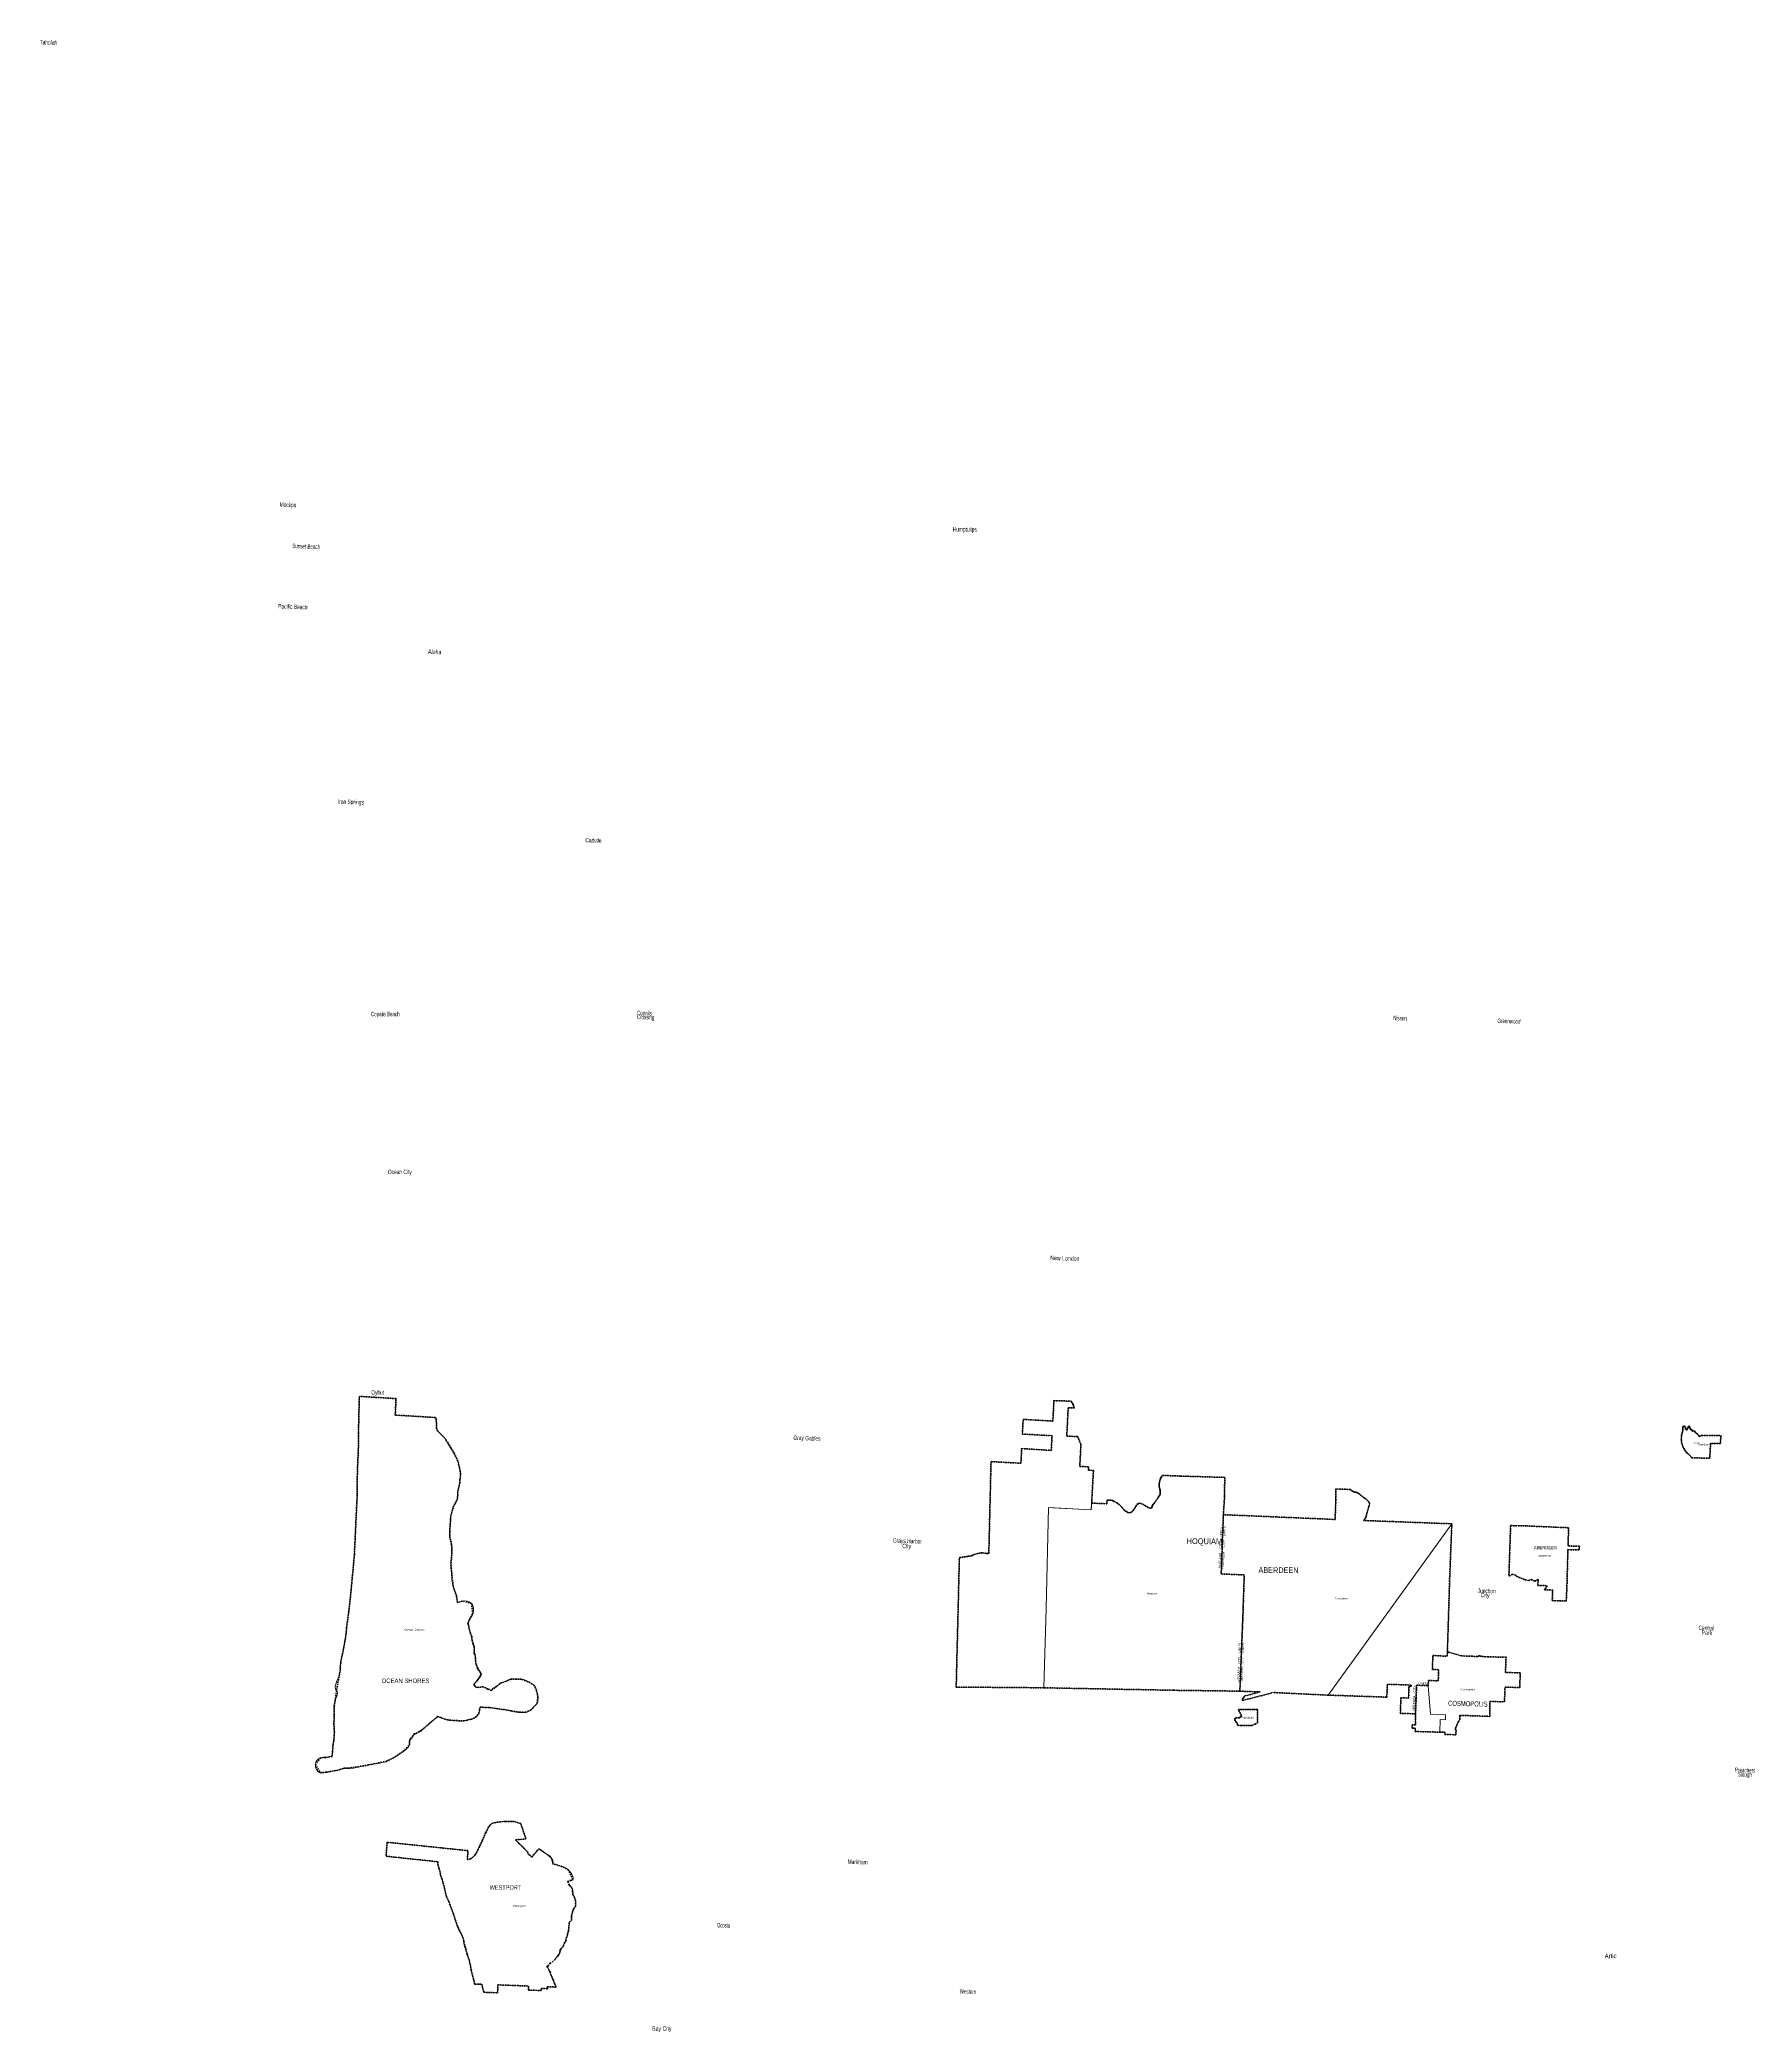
# Model space of a CAD drawing. Header units: feet. Extents: x -903180 to 1023491, y -707744 to 564635.
# Drawn here: x -823102 to -669037, y -220260 to -40921 of the extents above; entities that cross this region are included whole.
import ezdxf

# ---------------------------------------------------------------- set-up
doc = ezdxf.new("R2010")
doc.units = ezdxf.units.FT
doc.header["$LTSCALE"] = 80
doc.linetypes.add('SHORT_DASHED', pattern=[2.7, 1.5, -1.2])
doc.layers.add('13', color=7, linetype='SHORT_DASHED', lineweight=40)
doc.layers.add('58', color=7, linetype='Continuous', lineweight=13)
for name, color, linetype in [('14', 7, 'Continuous'), ('15', 7, 'Continuous'), ('16', 7, 'Continuous'), ('36', 7, 'Continuous')]:
    doc.layers.add(name, color=color, linetype=linetype)

msp = doc.modelspace()

# ---------------------------------------------------------------- linework, layer by layer
at = {"layer": '13'}
for p, q in [((-785059.09, -181454.51), (-785497.12, -181593.79)), ((-713233.48, -189635.23), (-715066.81, -189565.86)), ((-714819.53, -190409.58), (-712057.85, -189689.94)), ((-786735.97, -207017.84), (-786587.62, -207713.85))]:
    msp.add_line(p, q, dxfattribs=at)
for points in [[(-785497.12, -181593.79), (-785507.71, -181544.02), (-785588.23, -181001.88), (-785801.02, -180407.77), (-785899.74, -180080.03), (-786065.51, -178482.65), (-786087.37, -178271.95), (-785998.79, -176929.46), (-786033.16, -176376.81), (-786177.71, -175776.96), (-786202.81, -175202.65), (-786133.74, -174159.07), (-786131.08, -174004.83), (-786044.28, -173580.22), (-785883.92, -172999.82), (-785494.65, -172200.51), (-785493.35, -172173.2), (-785463.04, -171536.67), (-785301.41, -170842.37), (-785291.33, -170519.79), (-785218.86, -170074.51), (-785242.1, -169842.06), (-785261.54, -169795.25), (-785314.22, -169448.93), (-785471.96, -168837.47), (-785817.02, -168117.53), (-786122.65, -167624.42), (-786507.15, -166993.24), (-786615.6, -166825.58), (-787000.09, -166431.09), (-787295.86, -166145.09), (-787384.59, -165888.67), (-787404.31, -165415.28), (-787433.89, -165070.1), (-787468.41, -164932.88), (-791103.68, -164714.3), (-791036.47, -163228.98), (-794338.11, -163029.06), (-794360.85, -163745.67), (-794394.51, -165317.21), (-794428.18, -166338.71), (-794428.18, -167629.62), (-794502.71, -169549.55), (-794531.97, -170673.77), (-794533.62, -171932.55), (-794628.67, -173865.81), (-794717.93, -175854.73), (-794788.57, -177301.55), (-794950.21, -179098.7), (-795132.88, -181018.48), (-795293.85, -182432.37), (-795491.62, -183862.31), (-795530.46, -184363.3), (-795642.6, -185091.11), (-795860.72, -186246.42), (-796018.63, -187004.67), (-796117.04, -188061.13), (-796396.37, -189491.17), (-796382.17, -189506.5), (-796519.38, -190401.27), (-796600.48, -190913.01), (-796599.03, -191760.22), (-796629.74, -192463.22), (-796581.91, -193240.63), (-796647.85, -194051.31), (-796714.06, -194464.33), (-796757.81, -195078.97), (-796801.13, -195440.9), (-797352.36, -195544.93), (-797371.44, -195542.84), (-797833.99, -195557.54), (-798290.83, -196149.47), (-797855.29, -196905.87), (-797394.23, -196859.63), (-797303.1, -196849.79), (-797239.32, -196842.11), (-796128.1, -196646.44), (-796079.35, -196629.2)], [(-737468.62, -168905.45), (-734778.1, -169056.45), (-734711.41, -167731.07), (-732045.4, -167893.34), (-731974.62, -166569.63), (-734645.54, -166419.73), (-734579.26, -165101.38), (-731904.52, -165251.49), (-731806.8, -163413.92), (-730247.47, -163463.5), (-730218.26, -163518.62), (-730188.18, -163569.37), (-730129.91, -163655.85), (-730109.23, -163712.24), (-730086.67, -163783.68), (-730047.19, -163856.99), (-729975.76, -164039.34), (-729954.43, -164072.11), (-730518.98, -164054.16), (-730654.99, -166611.81), (-729678.67, -166642.85), (-729372.62, -167355.64), (-729479.26, -169335.73), (-728683.11, -169373.26), (-728699.24, -169672.81), (-728249.74, -169694), (-728407.74, -172627.7), (-727041.91, -172702.24), (-727026.55, -172385.21), (-726597.13, -172378.03), (-726531.57, -172412.09), (-726475.17, -172429.01), (-726390.58, -172481.65), (-726148.08, -172601.96), (-726025.88, -172692.19), (-726001.44, -172720.39), (-725945.05, -172756.11), (-725892.41, -172799.35), (-725807.82, -172885.82), (-725713.82, -173002.37), (-725632.99, -173083.21), (-725373.57, -173372.71), (-725312.53, -173377.47), (-725254.79, -173421.71), (-725166.05, -173477.99), (-725037.9, -173511.8), (-724897.12, -173492.61), (-724783.37, -173420.84), (-724687.64, -173314.03), (-724544.53, -173109.76), (-724432.01, -172927.86), (-724327.95, -172776.89), (-724231.92, -172696.52), (-724135.44, -172655.78), (-724007.6, -172663.17), (-723817.37, -172731.54), (-723608.94, -172852.57), (-723418.04, -172982.62), (-723267.27, -173069.05), (-723255.7, -173072.02), (-723152.39, -173098.6), (-723068.88, -173080.05), (-722999.04, -173021.99), (-722973.34, -172955.62), (-722930.61, -172836.18), (-722826.46, -172694.03), (-722687.41, -172520.65), (-722561.52, -172351.82), (-722444.49, -172178.68), (-722379.75, -172058.99), (-722306.13, -171943.62), (-722270.47, -171883.79), (-722256.48, -171860.31), (-722253.31, -171843.79), (-722249.33, -171823.03), (-722235.26, -171709.19), (-722233.17, -171594.51), (-722243.07, -171480.23), (-722264.87, -171367.62), (-722298.32, -171257.9), (-722318.44, -171149.88), (-722330.35, -171016.33), (-722328.23, -170882.26), (-722312.1, -170749.14), (-722282.16, -170618.44), (-722238.71, -170491.59), (-722182.24, -170369.98), (-722113.37, -170254.93), (-722032.85, -170147.71), (-720462.57, -170200.93), (-720442.57, -170201.61), (-720422.57, -170203.11), (-716428.69, -170320.05), (-716447.14, -172018.25), (-716448.98, -172038.25), (-716449.61, -172058.25), (-716554.86, -173678.03)], [(-715066.81, -189565.86), (-721044.16, -189486.21), (-721064.16, -189486.29), (-721084.16, -189485.91), (-732725.5, -189262.24), (-740604.19, -189191.68), (-740319.93, -177537.29), (-739519.22, -177423.21), (-739218.05, -177370.5), (-739110.76, -177332.86), (-738979.72, -177254.34), (-738463.13, -177130.13), (-738338.36, -177126.1), (-738221.09, -177126.1), (-737844.79, -177164.02), (-737670.31, -177174.93), (-737468.62, -168905.45)], [(-696380.62, -186012.98), (-696380.08, -185994.48), (-696195.28, -179710.44), (-695985.27, -174498.61), (-701287.66, -174300.59), (-703924.17, -174204.94), (-703793.38, -174022.07), (-703778.24, -174000.92), (-703767.34, -173982.07), (-703756.75, -173963.75), (-703729.63, -173905.51), (-703715.62, -173864.75), (-703708.9, -173845.22), (-703702.6, -173824.75), (-703627.18, -173579.55), (-703467.18, -172978.54), (-703461.43, -172956.93), (-703457.11, -172938.54), (-703418.98, -172769.64), (-703414.06, -172747.83), (-703410.94, -172729.64), (-703408.23, -172712.74), (-703406.59, -172682.35), (-703408.12, -172651.97), (-703412.83, -172621.91), (-703420.65, -172592.5), (-703431.5, -172564.08), (-703445.26, -172536.94), (-703461.79, -172511.39), (-703480.89, -172487.71), (-703502.37, -172466.16), (-703510.71, -172459.38), (-703515.6, -172455.41), (-703550.71, -172422.03), (-703665.61, -172312.83), (-703684.99, -172294.41), (-703705.61, -172277.58), (-703721.5, -172264.68), (-703741.68, -172251.54), (-703764.79, -172236.49), (-703781.68, -172225.02), (-703928.48, -172125.38), (-703947.21, -172112.67), (-703968.48, -172095.78), (-704276.41, -171851.26), (-704284.61, -171844.93), (-704293.35, -171838.18), (-704324.61, -171813.84), (-704386.34, -171769.34), (-704461.18, -171726.52), (-704540.08, -171691.74), (-704603.2, -171671.5), (-704621.83, -171665.52), (-704643.2, -171659.56), (-704710.45, -171640.8), (-704794.96, -171618.57), (-704822.74, -171611.26), (-704834.96, -171607.12), (-704882.47, -171588.76), (-704934.39, -171562.15), (-704983.25, -171530.27), (-705028.5, -171493.45), (-705069.66, -171452.11), (-705090.56, -171426.18), (-705106.68, -171406.19), (-705126.88, -171405.5), (-706418.04, -171361.31), (-706420.37, -172348.7), (-706492.24, -174110.08), (-711782.21, -173881.38), (-716554.86, -173678.03)], [(-715066.81, -189565.86), (-714799.71, -182991.98), (-714666.13, -179104.32), (-716743.37, -179013.26), (-716554.86, -173678.03)], [(-796079.35, -196629.2), (-795726.08, -196502.78), (-795344, -196503.39), (-793476.54, -196200.6), (-791932.95, -195883.63), (-791298.08, -195585.98), (-790406.88, -195000.83), (-789833.65, -194405.97), (-789815.68, -194087.18), (-789801.07, -193935.54), (-789796.56, -193928.55), (-789701.59, -193844.15), (-789398.68, -193418.97), (-789223.24, -193382.5), (-788735.24, -193085.59), (-787897.41, -192360.38), (-787265.39, -191833.81), (-786440.09, -192141.66), (-785839.56, -192205.1), (-784934.32, -192246.66), (-784558.76, -192148.12), (-784246.37, -192096.95), (-783883.54, -191928.58), (-783580.54, -191555.08), (-783464.83, -191013.34), (-783211.58, -191019.63), (-782632.4, -191038.79), (-781816.01, -191165.02), (-781183.89, -191240.89), (-780643.82, -191347.62), (-779912.28, -191469.42), (-779391.04, -191469.71), (-778902.63, -191265.56), (-778626.82, -190972.87), (-778339.29, -190658.56), (-778262.45, -190065.07), (-778381.13, -189519.09), (-778594.55, -189042.16), (-778979.65, -188796.86), (-779730.27, -188483), (-780192.53, -188485.64), (-780703.01, -188479.7), (-781097.05, -188667.6), (-781652.51, -188867.73), (-781971.25, -189124.74), (-782422.85, -189468.05), (-782437.34, -189507.75), (-782768.8, -189373.32), (-783161.46, -189174.79), (-783606.58, -189231.67), (-783788.65, -189212.54), (-783838.79, -189197.63), (-783881.66, -189182.5), (-783927.05, -189127), (-783982.52, -189023.58), (-784038, -188937.81), (-783833.74, -188738.53), (-783831.22, -188736.01), (-783790.87, -188693.12), (-783753.05, -188645.19), (-783707.66, -188582.13), (-783705.14, -188577.09), (-783629.48, -188488.8), (-783563.92, -188403.03), (-783508.44, -188312.22), (-783437.83, -188183.57), (-783389.92, -188092.76), (-783377.31, -188029.69), (-783392.44, -187976.72), (-783420.18, -187923.75), (-783447.92, -187860.68), (-783470.62, -187810.23), (-783510.96, -187767.35), (-783561.4, -187706.81), (-783611.83, -187633.65), (-783664.79, -187557.98), (-783697.18, -187478.72), (-783824.68, -187136.02), (-783892.95, -186710.94), (-783893.04, -186562.65), (-783926.97, -186304.04), (-783982.2, -186212.8), (-783991.99, -186123.81), (-784009.38, -185539.94), (-784084.3, -185390.31), (-784098.67, -185275.91), (-784195.6, -184977.99), (-784223.96, -184641.11), (-784339.02, -184363.78), (-784525.7, -183580.54), (-784566, -183463.37), (-784419.03, -183103.63), (-784128.91, -182606.83), (-784230.79, -181668.42), (-785059.09, -181454.51)], [(-699247.94, -191606.43), (-699267.13, -192605.08), (-699560.6, -192596.52), (-699568.31, -192896.42), (-699272.89, -192905.03), (-699278.52, -193198.29), (-697067.35, -193254.02), (-696609.71, -193269.58), (-696616.16, -193458.12), (-695616.78, -193493.48), (-695601.4, -193043.74), (-695684.33, -193040.81), (-695644.7, -192884.84), (-695546.8, -192614.85), (-695421.21, -192356.57), (-695281.79, -192132.84), (-695269.32, -192112.83), (-695268.29, -192092.84), (-695251.11, -191760.57), (-695250.08, -191740.83), (-695237.75, -191741.26), (-692577.47, -191833.06), (-692551.89, -190483.28), (-691245.48, -190535.81), (-691195.92, -189198.98), (-689865.5, -189238.59), (-689831.36, -187913.92), (-691156.69, -187886.08), (-691105.71, -186518.8), (-692694.46, -186470.67), (-693298.95, -186451.48), (-693402.34, -186409.49), (-693419.91, -186403.26), (-693444.55, -186396.98), (-693469.7, -186393.3), (-693495.11, -186392.27), (-693520.48, -186393.9), (-693545.54, -186398.18), (-693570.02, -186405.05), (-693664.48, -186434.32), (-694153.32, -186429.26), (-695119.75, -186388.07), (-696361.91, -186020.4), (-696380.62, -186012.98)], [(-697203.14, -188631.87), (-697185.08, -187633.12), (-697722.14, -187614.73), (-697699.5, -186357.38), (-696419.38, -186423.6), (-696395.05, -186424.86), (-696394.42, -186404.32), (-696381.25, -186034.48), (-696380.62, -186012.98)], [(-714760.32, -190184.32), (-714622.82, -189996.71), (-713233.48, -189635.23)], [(-699247.94, -191606.43), (-700606.46, -191565.79), (-700578.03, -190157.46), (-699873.72, -190190.38), (-699846.85, -189149.5), (-699632.36, -189157.35), (-699630.74, -189019.94), (-701790.96, -188947.12), (-701828.47, -190106.34), (-701853.39, -190105.49), (-707105.05, -189922.1), (-712057.85, -189689.94)], [(-699247.94, -191606.43), (-699199.79, -190236.07), (-699198.98, -190212.99), (-699198.39, -190196.07), (-699157.45, -189031.09), (-698113.11, -189071.65)], [(-698113.11, -189071.65), (-698094.31, -188602.47), (-697203.14, -188631.87)], [(-714760.32, -190184.32), (-714804.07, -190228.1), (-714822.82, -190284.38), (-714822.82, -190353.17), (-714825.94, -190371.93), (-714819.53, -190409.58)], [(-776763.49, -215870.11), (-776903.95, -215510.61), (-776972.16, -215363.5), (-777065.25, -215156.22), (-777173.18, -214863.45), (-777396.9, -214413.49), (-777446.43, -214320.17), (-777357.04, -214310.35), (-777163.24, -214038.13), (-777163.24, -214040.43), (-776977.82, -213949.01), (-776806.04, -213794.59), (-776639.72, -213606.71), (-776443.68, -213364.47), (-776309.92, -213186.83), (-776284.55, -213009.18), (-776270.71, -212898.45), (-776240.25, -212829.15), (-775984.32, -212508.54), (-775875.08, -212237.73), (-775738.98, -212054.27), (-775710.37, -211792.18), (-775621.2, -211618.21), (-775592.16, -211422.76), (-775503.17, -211138.46), (-775456.58, -210516.4), (-775431.21, -210373.55), (-775421.44, -210349.29), (-775236.43, -210189.45), (-775238.08, -209820.98), (-775230.41, -209776.21), (-775177.88, -209575.84), (-775152.88, -209433.76), (-775096.39, -209299.28), (-775057.55, -209184.86), (-774892.12, -208941.35), (-774884.5, -208425.26), (-775033.29, -207976.58), (-775104.44, -207902.47), (-775111.74, -207730.21), (-775140.89, -207575.4), (-775176.35, -207320.15), (-775437.13, -207031.7), (-775460.08, -207011.47), (-775579.97, -206702.9), (-775587.02, -206700.42), (-775119.54, -206504.96), (-775509.68, -205676.28), (-775886.02, -205433.56), (-776478.53, -205236.52), (-776939.29, -205088.18), (-776933, -205037.67), (-776930.45, -204965.05), (-776935.51, -204892.56), (-776948.12, -204820.99), (-776968.15, -204751.13), (-776995.36, -204683.75), (-777029.47, -204619.59), (-777070.1, -204559.34), (-777116.8, -204503.67), (-777169.07, -204453.18), (-777226.33, -204408.43), (-778176.95, -203753.53), (-778822.96, -204511.53), (-779190.2, -204138.1), (-779142.84, -204076.02), (-780281.68, -202953.13), (-780276.44, -202950.16), (-779341.52, -202857.06), (-779808.07, -201491.6), (-780401.98, -201306.67), (-781170.88, -201293.47), (-781587.82, -201320.14), (-782077.1, -201392.36), (-782449.56, -201502.29), (-782708.28, -201812.25), (-782951.61, -202301.61), (-783257.5, -202986.46), (-783634.53, -203794.59), (-783868.96, -204227.97), (-784100.69, -204485.42), (-784322.08, -204659.45), (-784563.66, -204726.09), (-784591.23, -204731.04), (-784580.93, -203922.48), (-791844.33, -203167.43), (-791930.24, -204424.94), (-787278.02, -204922.05), (-787284.31, -205132.29), (-787167.3, -205519.8), (-787092.36, -205734.97), (-787027.02, -206157.72), (-786909.27, -206420.24), (-786811.89, -206824.95), (-786735.97, -207017.84)], [(-786587.62, -207713.85), (-786499.28, -208039.39), (-786290.98, -208513.46), (-785880.98, -209582.73), (-785529.92, -210656.82), (-785242.54, -211294.14), (-785111.28, -211505.58), (-785025.88, -211722.51), (-784947.46, -211951.88), (-784933.59, -212095.24), (-784616.64, -213265.94), (-784461.03, -213742.56), (-784367.73, -214130.7), (-784263.2, -214668.49), (-784137.84, -215167.91), (-784054.03, -215498.44), (-784026.87, -215611.4), (-783956.84, -215928.5), (-783321.21, -215938.66), (-783205.69, -216372.04), (-783141.58, -216666.51), (-781889.66, -216717.08), (-781867.37, -216003.77), (-779100.13, -216108.97), (-779108.49, -216468.9), (-777964.18, -216511.43), (-777959.99, -216331.46), (-777395.97, -216352.42), (-777403.27, -216325.06), (-777406.49, -216309.88), (-777412.13, -216272.39), (-777416.36, -216209.4), (-777415.67, -216171.56), (-776626.66, -216200.88), (-776763.49, -215870.11)]]:
    msp.add_lwpolyline(points, dxfattribs=at)
for points in [[(-672764.3, -168589.67), (-674379.09, -168563.62), (-674504.4, -168414.21), (-674711.35, -168205.85), (-674733.44, -168183.62), (-674751.22, -168166.07), (-674819.94, -168098.27), (-674945.4, -167951.06), (-675054.78, -167791.55), (-675146.89, -167621.48), (-675220.72, -167442.71), (-675275.46, -167257.21), (-675310.51, -167067), (-675325.48, -166874.16), (-675314.22, -166607.03), (-675288.61, -166457.35), (-675247.5, -166311.17), (-675233.11, -166271.75), (-675223.34, -166244.99), (-675220.53, -166231.75), (-675192.92, -166101.75), (-675176.92, -165949.25), (-675176.94, -165795.91), (-675180.99, -165739.65), (-675054.71, -165721.59), (-675011.63, -165733.17), (-674972.55, -165782.65), (-674939.52, -165857.54), (-674937.32, -165996.01), (-674900.29, -166054.09), (-674870.76, -166056.94), (-674834.06, -166038.19), (-674786.35, -165990.04), (-674704.35, -165828.83), (-674676.5, -165735.36), (-674646.67, -165710.36), (-674613.56, -165702.63), (-674591.13, -165715.55), (-674557.06, -165849.13), (-674511.88, -165987.39), (-674497.76, -165999.48), (-674436.4, -165996.63), (-674403.51, -166008.57), (-674360.19, -166097.11), (-674341.02, -166150.94), (-674327.45, -166165.01), (-674304.56, -166169.28), (-674192.17, -166140.13), (-674165.17, -166141.92), (-674143.91, -166150.12), (-674078.77, -166259.83), (-673981.28, -166335.93), (-673903.63, -166413.84), (-673810.44, -166476.96), (-673739.73, -166547.22), (-673722.96, -166640.26), (-673478.48, -166541.19), (-671764.11, -166567.44), (-671721.47, -166608.59), (-671765.09, -166607.97), (-671802.55, -167284.98), (-672689.72, -167271.17)], [(-685621.92, -180131.77), (-685531.73, -176827.7), (-684515.34, -176838.83), (-684504.34, -176513.83), (-685521.96, -176495.24), (-685478.46, -174856.4), (-689215.88, -174697.08), (-689235.88, -174698.04), (-689255.88, -174697.58), (-690689.32, -174664.7), (-690844.9, -179176.75), (-690845.51, -179194.73), (-690831.35, -179189.83), (-690579.84, -179102.8), (-690542.86, -179023.75), (-690220.9, -179139.7), (-690175.93, -179227.24), (-689403.78, -179533.32), (-689386.17, -179540.3), (-689363.78, -179546.03), (-689083.34, -179617.83), (-688823.34, -179520.83), (-688515.34, -179649.83), (-688214.46, -179519.78), (-688236.37, -180047.23), (-687393.58, -180072.06), (-687642.7, -180436.03), (-686907, -180460.87), (-686943.47, -181417.74), (-685684.42, -181452.38)], [(-713466.36, -192413.07), (-713466.36, -191208.35), (-713834.36, -191208.35), (-715197.36, -191208.35), (-715148.69, -191319.7), (-715056.17, -191481.7), (-714971.36, -191651.41), (-714925.11, -191782.55), (-714994.49, -191890.55), (-715110.14, -191952.27), (-715310.59, -191967.69), (-715480.2, -191983.12), (-715541.88, -192106.55), (-715441.65, -192307.12), (-715318.3, -192453.69), (-715272.04, -192592.55), (-715272.04, -192638.65), (-714942.05, -192648.53), (-714529.92, -192658.42), (-714003.37, -192660.38), (-713697.07, -192537.08)]]:
    msp.add_lwpolyline(points, close=True, dxfattribs=at)
at = {"layer": '58'}
for p, q in [((-791036.47, -163228.98), (-794338.11, -163029.06)), ((-796801.13, -195440.9), (-797352.36, -195544.93)), ((-779341.52, -202857.06), (-779808.07, -201491.6)), ((-784322.08, -204659.45), (-784590.82, -204730.23))]:
    msp.add_line(p, q, dxfattribs=at)
for points in [[(-794338.11, -163029.06), (-794360.85, -163745.67), (-794394.51, -165317.21), (-794428.18, -166338.71), (-794428.18, -167629.62), (-794502.71, -169549.55)], [(-785261.54, -169795.25), (-785314.22, -169448.93), (-785471.96, -168837.47), (-785817.02, -168117.53), (-786122.65, -167624.42), (-786507.15, -166993.24), (-786615.6, -166825.58), (-787000.09, -166431.09), (-787295.86, -166145.09), (-787384.59, -165888.67), (-787404.31, -165415.28), (-787433.89, -165070.1), (-787468.41, -164932.88), (-791103.68, -164714.3), (-791036.47, -163228.98)], [(-783776.87, -189217.37), (-783788.35, -189212.77), (-783838.79, -189197.63), (-783881.66, -189182.5), (-783927.05, -189127), (-783982.52, -189023.58), (-784038, -188937.81), (-783833.74, -188738.53), (-783831.22, -188736.01), (-783790.87, -188693.12), (-783753.05, -188645.19), (-783707.66, -188582.13), (-783705.14, -188577.09), (-783629.48, -188488.8), (-783563.92, -188403.03), (-783508.44, -188312.22), (-783437.83, -188183.57), (-783389.92, -188092.76), (-783377.31, -188029.69), (-783392.44, -187976.72), (-783420.18, -187923.75), (-783447.92, -187860.68), (-783470.62, -187810.23), (-783510.96, -187767.35), (-783561.4, -187706.81), (-783611.83, -187633.65), (-783664.79, -187557.98), (-783697.7, -187477.31)], [(-797239.32, -196842.11), (-796128.1, -196646.44), (-796079.35, -196629.2)], [(-784590.82, -204730.23), (-784580.93, -203922.48), (-791844.33, -203167.43), (-791930.24, -204424.94), (-787279.5, -204922.79)], [(-778822.96, -204511.53), (-779190.2, -204138.1), (-779142.84, -204076.02), (-780281.68, -202953.13)], [(-777230.14, -204405.79), (-778176.95, -203753.53), (-778822.96, -204511.53)], [(-784026.87, -215611.4), (-783956.84, -215928.5), (-783321.21, -215938.66), (-783205.69, -216372.04), (-783141.58, -216666.51), (-781889.66, -216717.08), (-781867.37, -216003.77), (-779100.13, -216108.97), (-779108.49, -216468.9), (-777964.18, -216511.43), (-777959.99, -216331.46), (-777395.97, -216352.42), (-777403.27, -216325.06), (-777406.49, -216309.88), (-777412.13, -216272.39), (-777416.36, -216209.4), (-777415.67, -216171.56), (-776626.66, -216200.88), (-776763.49, -215870.11)]]:
    msp.add_lwpolyline(points, dxfattribs=at)
for points in [[(-740604.19, -189191.68), (-740319.93, -177537.29), (-739519.22, -177423.21), (-739218.05, -177370.5), (-739218.05, -177370.5), (-739110.76, -177332.86), (-738979.72, -177254.34), (-738463.13, -177130.13), (-738338.36, -177126.1), (-738221.09, -177126.1), (-737844.79, -177164.02), (-737670.31, -177174.93), (-737468.62, -168905.45), (-734778.1, -169056.45), (-734711.41, -167731.07), (-732045.4, -167893.34), (-731974.62, -166569.63), (-734645.54, -166419.73), (-734579.26, -165101.38), (-731904.52, -165251.49), (-731806.8, -163413.92), (-730247.47, -163463.5), (-730188.18, -163569.37), (-730129.91, -163655.85), (-730086.67, -163783.68), (-730047.19, -163856.99), (-729975.76, -164039.34), (-729975.76, -164039.34), (-729954.43, -164072.11), (-730518.98, -164054.16), (-730654.99, -166611.81), (-729678.67, -166642.85), (-729372.62, -167355.64), (-729479.26, -169335.73), (-728683.11, -169373.26), (-728699.24, -169672.81), (-728249.74, -169694), (-728448.9, -173239.37), (-732290.49, -173030.16), (-732497.18, -182107.22), (-732725.5, -189262.24)], [(-672764.3, -168589.67), (-674379.09, -168563.62), (-674504.4, -168414.21), (-674711.35, -168205.85), (-674733.44, -168183.62), (-674751.22, -168166.07), (-674819.94, -168098.27), (-674945.4, -167951.06), (-675054.78, -167791.55), (-675146.89, -167621.48), (-675220.72, -167442.71), (-675275.46, -167257.21), (-675310.51, -167067), (-675325.48, -166874.16), (-675314.22, -166607.03), (-675288.61, -166457.35), (-675247.5, -166311.17), (-675233.11, -166271.75), (-675223.34, -166244.99), (-675220.53, -166231.75), (-675192.92, -166101.75), (-675176.92, -165949.25), (-675176.94, -165795.91), (-675180.99, -165739.65), (-675054.71, -165721.59), (-675015.57, -165730.43), (-674972.55, -165782.65), (-674939.52, -165857.54), (-674937.32, -165996.01), (-674900.29, -166054.09), (-674881.27, -166058.44), (-674832.86, -166037.3), (-674786.35, -165990.04), (-674704.35, -165828.83), (-674676.5, -165735.36), (-674653.24, -165713.67), (-674605.74, -165703.53), (-674591.13, -165715.55), (-674557.06, -165849.13), (-674511.88, -165987.39), (-674497.32, -165999.6), (-674427.04, -165996.73), (-674403.51, -166008.57), (-674360.19, -166097.11), (-674341.02, -166150.94), (-674331.67, -166162.34), (-674311.76, -166169.16), (-674189.44, -166139.7), (-674143.91, -166150.12), (-674078.77, -166259.83), (-673981.28, -166335.93), (-673903.63, -166413.84), (-673810.44, -166476.96), (-673739.73, -166547.22), (-673722.96, -166640.26), (-673478.48, -166541.19), (-671764.11, -166567.44), (-671721.47, -166608.59), (-671765.09, -166607.97), (-671802.55, -167284.98), (-672689.72, -167271.17)], [(-715066.81, -189565.86), (-714799.71, -182991.98), (-714666.13, -179104.32), (-716743.37, -179013.26), (-716554.86, -173678.03), (-716449.61, -172058.25), (-716448.98, -172038.25), (-716447.14, -172018.25), (-716428.69, -170320.05), (-720422.57, -170203.11), (-720442.57, -170201.61), (-720462.57, -170200.93), (-722032.85, -170147.71), (-722113.37, -170254.93), (-722182.24, -170369.98), (-722238.71, -170491.59), (-722282.16, -170618.44), (-722312.1, -170749.14), (-722328.23, -170882.26), (-722330.35, -171016.33), (-722318.44, -171149.88), (-722298.32, -171257.9), (-722264.87, -171367.62), (-722243.07, -171480.23), (-722233.17, -171594.51), (-722235.26, -171709.19), (-722249.33, -171823.03), (-722253.31, -171843.79), (-722256.48, -171860.31), (-722270.47, -171883.79), (-722306.13, -171943.62), (-722379.75, -172058.99), (-722444.49, -172178.68), (-722561.52, -172351.82), (-722687.41, -172520.65), (-722826.46, -172694.03), (-722930.61, -172836.18), (-722973.34, -172955.62), (-722999.04, -173021.99), (-723068.88, -173080.05), (-723152.39, -173098.6), (-723255.7, -173072.02), (-723267.27, -173069.05), (-723418.04, -172982.62), (-723608.94, -172852.57), (-723817.37, -172731.54), (-724007.6, -172663.17), (-724135.44, -172655.78), (-724231.92, -172696.52), (-724327.95, -172776.89), (-724432.01, -172927.86), (-724544.53, -173109.76), (-724687.64, -173314.03), (-724783.37, -173420.84), (-724897.12, -173492.61), (-725037.9, -173511.8), (-725166.05, -173477.99), (-725254.79, -173421.71), (-725312.53, -173377.47), (-725373.57, -173372.71), (-725807.82, -172885.82), (-726148.08, -172601.96), (-726390.58, -172481.65), (-726597.13, -172378.03), (-727026.55, -172385.21), (-727041.91, -172702.24), (-728407.74, -172627.7), (-728448.9, -173239.37), (-731896.37, -173051.62), (-732290.49, -173030.16), (-732497.18, -182107.22), (-732725.5, -189262.24), (-721084.16, -189485.91), (-721064.16, -189486.29), (-721044.16, -189486.21)], [(-714819.53, -190409.58), (-714822.82, -190353.17), (-714822.82, -190284.38), (-714804.07, -190228.1), (-714760.32, -190184.32), (-714622.82, -189996.71), (-713233.48, -189635.23), (-715066.81, -189565.86), (-714666.13, -179104.32), (-716743.37, -179013.26), (-716554.86, -173678.03), (-706492.24, -174110.08), (-706418.04, -171361.31), (-705126.88, -171405.5), (-704983.25, -171530.27), (-704834.96, -171607.12), (-704540.08, -171691.74), (-704324.61, -171813.84), (-703968.48, -172095.78), (-703665.61, -172312.83), (-703461.79, -172511.39), (-703420.65, -172592.5), (-703410.94, -172729.64), (-703467.18, -172978.54), (-703756.75, -173963.75), (-703924.17, -174204.94), (-695985.27, -174498.61), (-707105.05, -189922.1), (-712057.85, -189689.94)], [(-695985.27, -174498.61), (-707105.05, -189922.1), (-701853.39, -190105.49), (-701790.96, -188947.12), (-699630.74, -189019.94), (-699632.36, -189157.35), (-699846.85, -189149.5), (-699873.72, -190190.38), (-700578.03, -190157.46), (-700606.46, -191565.79), (-699247.94, -191606.43), (-699157.45, -189031.09), (-698112.72, -189092.31), (-698094.31, -188602.47), (-697203.14, -188631.87), (-697185.08, -187633.12), (-697722.14, -187614.73), (-697699.5, -186357.38), (-696395.05, -186424.86)], [(-685621.92, -180131.77), (-685531.73, -176827.7), (-684515.34, -176838.83), (-684504.34, -176513.83), (-685521.96, -176495.24), (-685478.46, -174856.4), (-689215.88, -174697.08), (-689235.88, -174698.04), (-689255.88, -174697.58), (-690689.32, -174664.7), (-690844.9, -179176.75), (-690845.51, -179194.73), (-690831.35, -179189.83), (-690579.84, -179102.8), (-690542.86, -179023.75), (-690220.9, -179139.7), (-690175.93, -179227.24), (-689403.78, -179533.32), (-689386.17, -179540.3), (-689363.78, -179546.03), (-689083.34, -179617.83), (-688823.34, -179520.83), (-688515.34, -179649.83), (-688214.46, -179519.78), (-688236.37, -180047.23), (-687393.58, -180072.06), (-687642.7, -180436.03), (-686907, -180460.87), (-686943.47, -181417.74), (-685684.42, -181452.38)], [(-696395.05, -186424.86), (-697699.5, -186357.38), (-697722.14, -187614.73), (-697185.08, -187633.12), (-697203.14, -188631.87), (-698094.31, -188602.47), (-698112.72, -189092.31), (-697915.97, -191650.1), (-696554.79, -191696.62), (-696566.1, -192131.32), (-697048.11, -192115.43), (-697067.35, -193254.02), (-696609.71, -193269.58), (-696616.16, -193458.12), (-695616.78, -193493.48), (-695601.4, -193043.74), (-695684.33, -193040.81), (-695644.7, -192884.84), (-695546.8, -192614.85), (-695421.21, -192356.57), (-695281.79, -192132.84), (-695269.32, -192112.83), (-695268.29, -192092.84), (-695251.11, -191760.57), (-695250.08, -191740.83), (-695237.75, -191741.26), (-692577.47, -191833.06), (-692551.89, -190483.28), (-691245.48, -190535.81), (-691195.92, -189198.98), (-689865.5, -189238.59), (-689831.36, -187913.92), (-691156.69, -187886.08), (-691105.71, -186518.8), (-692694.46, -186470.67), (-693298.95, -186451.48), (-693402.34, -186409.49), (-693419.91, -186403.26), (-693444.55, -186396.98), (-693469.7, -186393.3), (-693495.11, -186392.27), (-693520.48, -186393.9), (-693545.54, -186398.18), (-693570.02, -186405.05), (-693664.48, -186434.32), (-694153.32, -186429.26), (-695119.75, -186388.07), (-696380.62, -186012.98)], [(-697915.97, -191650.1), (-696554.79, -191696.62), (-696566.1, -192131.32), (-697048.11, -192115.43), (-697067.35, -193254.02), (-699278.52, -193198.29), (-699272.89, -192905.03), (-699568.31, -192896.42), (-699560.6, -192596.52), (-699267.13, -192605.08), (-699247.94, -191606.43), (-699157.45, -189031.09), (-698112.72, -189092.31)], [(-715197.36, -191208.35), (-713466.36, -191208.35), (-713466.36, -192413.07), (-713697.07, -192537.08), (-714003.37, -192660.38), (-714533.83, -192658.72), (-715272.04, -192638.65), (-715272.04, -192592.55), (-715318.3, -192453.69), (-715441.65, -192307.12), (-715541.88, -192106.55), (-715480.2, -191983.12), (-715110.14, -191952.27), (-714994.49, -191890.55), (-714925.11, -191782.55), (-714971.36, -191651.41), (-715056.17, -191481.7), (-715148.69, -191319.7)]]:
    msp.add_lwpolyline(points, close=True, dxfattribs=at)
for points in [[(-794500.22, -169454.04), (-794531.97, -170673.77), (-794533.62, -171932.55), (-794628.67, -173865.81), (-794717.93, -175854.73), (-794788.57, -177301.55), (-794950.21, -179098.7), (-795132.88, -181018.48), (-795293.85, -182432.37), (-795491.62, -183862.31), (-795530.46, -184363.3), (-795642.6, -185091.11), (-795860.72, -186246.42), (-796018.63, -187004.67), (-796117.04, -188061.13), (-796396.37, -189491.17), (-796382.17, -189506.5), (-796519.38, -190401.27), (-796600.48, -190913.01), (-796599.03, -191760.22), (-796629.74, -192463.22), (-796581.91, -193240.63), (-796647.85, -194051.31), (-796714.06, -194464.33), (-796757.81, -195078.97), (-796801.41, -195443.05)], [(-785493.35, -172173.2), (-785463.04, -171536.67), (-785301.41, -170842.37), (-785291.33, -170519.79), (-785218.86, -170074.51), (-785242.1, -169842.06), (-785219.09, -169774.16)], [(-786065.51, -178482.65), (-786087.37, -178271.95), (-785998.79, -176929.46), (-786033.16, -176376.81), (-786177.71, -175776.96), (-786202.81, -175202.65), (-786133.74, -174159.07), (-786131.08, -174004.83), (-786044.05, -173579.17)], [(-786044.28, -173580.22), (-785883.92, -172999.82), (-785494.65, -172200.51), (-785493.35, -172173.2)], [(-785498.49, -181588.58), (-785507.71, -181544.02), (-785588.23, -181001.88), (-785801.02, -180407.77), (-785899.74, -180080.03), (-786065.51, -178482.65)], [(-784566.45, -183464.79), (-784419.03, -183103.63), (-784128.91, -182606.83), (-784230.79, -181668.42), (-785059.09, -181454.51), (-785497.12, -181593.79)], [(-783697.18, -187478.72), (-783824.68, -187136.02), (-783892.95, -186710.94), (-783893.04, -186562.65), (-783926.97, -186304.04), (-783982.2, -186212.8), (-783991.99, -186123.81), (-784009.38, -185539.94), (-784084.3, -185390.31), (-784098.67, -185275.91), (-784195.6, -184977.99), (-784223.96, -184641.11), (-784339.02, -184363.78), (-784525.7, -183580.54), (-784566, -183463.37)], [(-782437.2, -189505.83), (-782768.8, -189373.32), (-783161.46, -189174.79), (-783606.58, -189231.67), (-783788.65, -189212.54)], [(-783464.83, -191013.34), (-783211.58, -191019.63), (-782632.4, -191038.79), (-781816.01, -191165.02), (-781183.89, -191240.89), (-780643.82, -191347.62), (-779912.28, -191469.42), (-779391.04, -191469.71), (-778902.63, -191265.56), (-778626.82, -190972.87), (-778339.29, -190658.56), (-778262.45, -190065.07), (-778381.13, -189519.09), (-778594.55, -189042.16), (-778979.65, -188796.86), (-779730.27, -188483), (-780192.53, -188485.64), (-780703.01, -188479.7), (-781100.12, -188670.32)], [(-781097.05, -188667.6), (-781652.51, -188867.73), (-781971.25, -189124.74), (-782422.85, -189468.05), (-782437.34, -189507.75)], [(-789398.68, -193418.97), (-789223.24, -193382.5), (-788735.24, -193085.59), (-787897.41, -192360.38), (-787265.39, -191833.81)], [(-787268.12, -191836.14), (-786440.09, -192141.66), (-785839.56, -192205.1), (-784934.32, -192246.66), (-784558.76, -192148.12), (-784246.37, -192096.95), (-783883.54, -191928.58)], [(-783883.54, -191928.58), (-783580.54, -191555.08), (-783462.39, -191013.26)], [(-796079.66, -196629.31), (-795726.08, -196502.78), (-795344, -196503.39), (-793476.54, -196200.6), (-791932.95, -195883.63), (-791298.08, -195585.98), (-790406.88, -195000.83), (-789833.65, -194405.97), (-789815.68, -194087.18), (-789801.07, -193935.54), (-789796.56, -193928.55), (-789701.59, -193844.15), (-789398.68, -193418.97)], [(-797352.36, -195544.93), (-797371.44, -195542.84), (-797833.99, -195557.54), (-798290.83, -196149.47), (-797855.29, -196905.87), (-797394.23, -196859.63), (-797303.1, -196849.79), (-797239.32, -196842.11)], [(-779808.07, -201491.6), (-780401.98, -201306.67), (-781170.88, -201293.47), (-781587.82, -201320.14), (-782077.1, -201392.36), (-782449.56, -201502.29), (-782708.28, -201812.25), (-782951.61, -202301.61), (-783257.5, -202986.46), (-783634.53, -203794.59), (-783868.96, -204227.97), (-784100.69, -204485.42), (-784322.08, -204659.45)], [(-780282.39, -202950.75), (-780276.44, -202950.16), (-779341.52, -202857.06)], [(-787278.02, -204922.05), (-787284.31, -205132.29), (-787167.3, -205519.8), (-787092.36, -205734.97), (-787027.02, -206157.72), (-786909.27, -206420.24), (-786811.89, -206824.95), (-786735.97, -207017.84), (-786587.62, -207713.85), (-786499.28, -208039.39), (-786290.98, -208513.46), (-785880.98, -209582.73), (-785529.92, -210656.82), (-785242.54, -211294.14), (-785109.15, -211509.01)], [(-775587.02, -206700.42), (-775119.54, -206504.96), (-775509.68, -205676.28), (-775886.02, -205433.56), (-776478.53, -205236.52), (-776935.35, -205085.8)], [(-776240.25, -212829.15), (-775984.32, -212508.54), (-775875.08, -212237.73), (-775738.98, -212054.27), (-775710.37, -211792.18), (-775621.2, -211618.21), (-775592.16, -211422.76), (-775503.17, -211138.46), (-775456.58, -210516.4), (-775431.21, -210373.55), (-775421.44, -210349.29), (-775236.43, -210189.45), (-775238.08, -209820.98), (-775230.41, -209776.21), (-775177.88, -209575.84), (-775152.88, -209433.76), (-775096.39, -209299.28), (-775057.55, -209184.86), (-774892.12, -208941.35), (-774884.5, -208425.26), (-775033.29, -207976.58), (-775109.39, -207898.31)], [(-775104.44, -207902.47), (-775111.74, -207730.21), (-775140.89, -207575.4), (-775176.35, -207320.15), (-775437.13, -207031.7), (-775460.08, -207011.47)], [(-785111.28, -211505.58), (-785025.88, -211722.51), (-784947.46, -211951.88), (-784933.59, -212095.24), (-784616.64, -213265.94)], [(-784616.64, -213265.94), (-784461.03, -213742.56), (-784367.73, -214130.7), (-784263.2, -214668.49), (-784137.84, -215167.91), (-784054.03, -215498.44), (-784022.13, -215631.14)], [(-776806.04, -213794.59), (-776639.72, -213606.71), (-776443.68, -213364.47), (-776309.92, -213186.83), (-776284.55, -213009.18), (-776270.71, -212898.45), (-776240.25, -212829.15)], [(-776763.11, -215871.07), (-776903.95, -215510.61), (-776972.16, -215363.5), (-777065.25, -215156.22), (-777173.18, -214863.45), (-777396.9, -214413.49), (-777446.43, -214320.17)]]:
    msp.add_spline(points, degree=3, dxfattribs=at)

# ---------------------------------------------------------------- texts
at = {"layer": '14'}
for s, height, width, p in [('ABERDEEN', 96, 0.75, (-674234.33, -167299.67)), ('ABERDEEN', 300, 0.75, (-688595.14, -176784.15)), ('OCEAN SHORES', 400, 0.8, (-792335.17, -188829.86)), ('WESTPORT', 400, 0.75, (-782606.44, -207438.32))]:
    msp.add_text(s, height=height, dxfattribs=dict(at, width=width)).set_placement(p)
for s, height, rotation, width, p in [('HOQUIAM', 522.3, 359.639, 0.8, (-719858.56, -176322.78)), ('ABERDEEN', 522.3, 359.636, 0.75, (-713391.12, -178918.87)), ('COSMOPOLIS', 452, 358.629, 0.7, (-696323.04, -190874.43))]:
    msp.add_text(s, height=height, rotation=rotation, dxfattribs=dict(at, width=width)).set_placement(p)
at = {"layer": '15'}
for s, rotation, width, p in [('HOQUIAM     CITY     LIMITS', 87.391, 1.05, (-716797.22, -178469.53)), ('LIMITS', 87.659, 0.8, (-715005.49, -186103.23)), ('LIMITS', 87.659, 0.8, (-714726.11, -186110.59)), ('HOQUIAM', 87.659, 0.8, (-715114.14, -188692.78)), ('CITY', 87.659, 0.85, (-715046.18, -187106.66)), ('ABERDEEN', 87.659, 0.75, (-714835.12, -188757.44)), ('CITY', 87.659, 0.85, (-714764.46, -187121.46)), ('CITY', 87.988, 0.85, (-699254.56, -189685.64)), ('LIMITS', 358.004, 0.8, (-698988.97, -188962.63)), ('ABERDEEN', 87.988, 0.75, (-699314.72, -191364.72))]:
    msp.add_text(s, height=200.9, rotation=rotation, dxfattribs=dict(at, width=width)).set_placement(p)
msp.add_text('ABERDEEN     CITY     LIMITS', height=200.9, rotation=87.391, dxfattribs=at).set_placement((-716523.61, -178543.54))
at = {"layer": '16'}
for s, rotation, width, p in [('Taholah', 358.108, 0.65, (-823121.21, -41327.78)), ('Moclips', 358.108, 0.65, (-801510.09, -82945.82)), ('Sunset Beach', 358.108, 0.6, (-800375.87, -86669.74)), ('Pacific Beach', 358.108, 0.65, (-801640.25, -92101.55)), ('Aloha', 358.108, 0.7, (-788159.93, -96191.67)), ('Iron Springs', 358.108, 0.65, (-796277.18, -109679.97)), ('Carlisle', 358.108, 0.65, (-773988.54, -113153.23)), ('Crossing', 358.108, 0.6, (-769364.7, -129065.85)), ('Copalis', 358.108, 0.6, (-769346.08, -128705.17)), ('Nisson', 358.108, 0.6, (-701264.16, -129158.79)), ('Greenwood', 358.108, 0.6, (-691884.15, -129413.25)), ('New London', 358.108, 0.7, (-732136.79, -150753.86)), ('Gray Gables', 358.108, 0.65, (-755263.53, -166947.34)), ('Grays Harbor', 358.108, 0.65, (-746307.33, -176199.39)), ('City', 358.108, 0.7, (-745464.61, -176685.85)), ('Junction', 358.108, 0.65, (-693659.13, -180713.26)), ('City', 358.108, 0.7, (-693397.94, -181099.5)), ('Central', 358.108, 0.65, (-673780.74, -184053.5)), ('Park', 358.108, 0.7, (-673509.37, -184496.82)), ('Preachers', 358.108, 0.6, (-670492.07, -196839.75)), ('Slough', 358.108, 0.6, (-670233.95, -197241.51)), ('Markham', 358.108, 0.65, (-750389.36, -205106.99)), ('Artic', 1, 0.8, (-682222.49, -213609.51)), ('Western', 358.108, 0.6, (-740295.38, -216782.09))]:
    msp.add_text(s, height=400, rotation=rotation, dxfattribs=dict(at, width=width)).set_placement(p)
for s, width, p in [('Humptulips', 0.65, (-740917.37, -85183.37)), ('Copalis Beach', 0.6, (-793298.13, -128812.76)), ('Ocean City', 0.65, (-791772.35, -143022.53)), ('Oyhut', 0.65, (-793262.99, -162872.97)), ('Ocosta', 0.55, (-762128.59, -210837.62)), ('Bay City', 0.7, (-767976.5, -220139.04))]:
    msp.add_text(s, height=400, dxfattribs=dict(at, width=width)).set_placement(p)
at = {"layer": '36'}
for s, width, p in [('Aberdeen', 1.3, (-673897.5, -167430.08)), ('Aberdeen', 1.3, (-688217.96, -177460.62)), ('Hoquiam', 1.15, (-723439.9, -180857.74)), ('Aberdeen', 1.3, (-706536.11, -181288.25)), ('Ocean Shores', 1.35, (-790282.77, -184112.17)), ('Cosmopolis', 1.2, (-695214.59, -189497.92)), ('Aberdeen', 1.15, (-714871.11, -192034.69)), ('Westport', 1.4, (-780529.21, -208978.36))]:
    msp.add_text(s, height=157.5, dxfattribs=dict(at, width=width)).set_placement(p)

doc.saveas('drawing.dxf')
